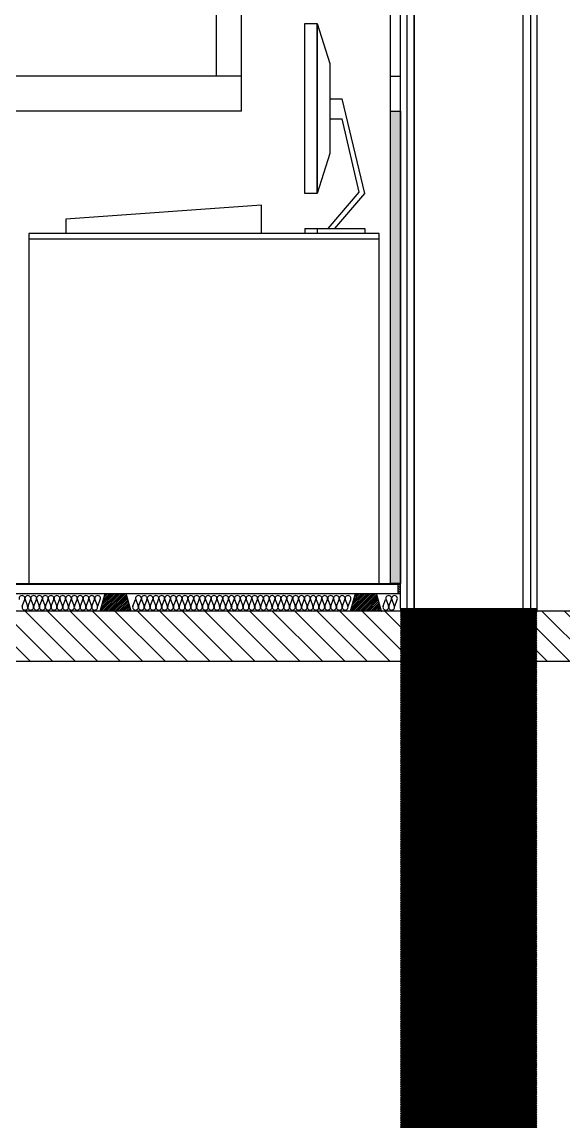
# Model space of a CAD drawing. Header units: millimetres. Extents: x 10 to 76.1, y 10 to 63.5.
# Drawn here: x 11.911 to 12.994, y 22.845 to 25.044 of the extents above; entities that cross this region are included whole.
import ezdxf

# ---------------------------------------------------------------- set-up
doc = ezdxf.new("R2010")
doc.units = ezdxf.units.MM
for name, color, linetype in [('durlok', 3, 'Continuous'), ('equipament', 4, 'Continuous'), ('lana de vidrio', 2, 'Continuous'), ('Relleno', 9, 'Continuous')]:
    doc.layers.add(name, color=color, linetype=linetype)

# ---------------------------------------------------------------- blocks, each defined once
blk = doc.blocks.new('*X1')
at = {"color": 0}
for p, q in [((628.8661, 452.4359), (628.8968, 452.4666)), ((628.8665, 452.4328), (628.9003, 452.4666)), ((628.8674, 452.4408), (628.8932, 452.4666)), ((628.8688, 452.4457), (628.8897, 452.4666)), ((628.87, 452.4328), (628.9038, 452.4666)), ((628.8702, 452.4506), (628.8862, 452.4666)), ((628.8715, 452.4555), (628.8826, 452.4666)), ((628.8729, 452.4604), (628.8791, 452.4666)), ((628.8736, 452.4328), (628.9074, 452.4666)), ((628.8743, 452.4653), (628.8756, 452.4666)), ((628.8771, 452.4328), (628.9109, 452.4666)), ((628.8806, 452.4328), (628.9145, 452.4666)), ((628.8842, 452.4328), (628.9175, 452.4661)), ((628.8877, 452.4328), (628.9183, 452.4633)), ((628.8912, 452.4328), (628.9191, 452.4606)), ((628.8948, 452.4328), (628.9198, 452.4578)), ((628.8983, 452.4328), (628.9206, 452.4551)), ((628.9019, 452.4328), (628.9214, 452.4523)), ((628.9054, 452.4328), (628.9222, 452.4495)), ((628.9089, 452.4328), (628.9229, 452.4468)), ((628.9125, 452.4328), (628.9237, 452.444)), ((628.916, 452.4328), (628.9245, 452.4412)), ((628.9195, 452.4328), (628.9253, 452.4385)), ((628.9231, 452.4328), (628.926, 452.4357)), ((628.9266, 452.4328), (628.9268, 452.4329))]:
    blk.add_line(p, q, dxfattribs=at)

msp = doc.modelspace()

# ---------------------------------------------------------------- hatches: boundary and pattern name
h = msp.add_hatch()
h.set_pattern_fill('ANSI31', color=256, scale=0.001, angle=90)
h.set_pattern_definition([(135, (2.1632404, 0), (-0.00224506403, -0.00224506403), [])])
h.paths.add_polyline_path([(12.6625, 23.9014), (12.6675, 23.9014), (12.6675, 23.9214), (12.6625, 23.9214)])
at = {"linetype": 'Continuous', "extrusion": (0, 0, -1)}
h = msp.add_hatch(dxfattribs=at)
h.set_pattern_fill('ANSI31', color=8, scale=0.01, style=0)
h.set_pattern_definition([(45, (-5, 13.76641), (-0.02245064, 0.02245064), [])])
h.paths.add_polyline_path([(-10, 23.7664), (-10, 23.8664), (-19.68, 23.8664), (-19.68, 23.7664)])
h = msp.add_hatch()
h.set_pattern_fill('ANSI31', color=256, scale=0.001, angle=90)
edge = h.paths.add_edge_path()
edge.add_line((12.6675, 23.8714), (12.94, 23.8714))
edge.add_line((12.6675, 23.8714), (12.6675, 23.8664))
edge.add_line((12.6675, 23.8664), (12.94, 23.8664))
edge.add_line((12.94, 23.8714), (12.94, 23.8664))
h = msp.add_hatch()
h.set_pattern_fill('ANSI31', color=256, scale=0.001, angle=90)
h.set_pattern_definition([(135, (0, 3.155), (-0.00224506403, -0.00224506403), [])])
edge = h.paths.add_edge_path()
edge.add_line((12.6675, 23.8714), (12.94, 23.8714))
edge.add_line((12.6675, 23.8714), (12.6675, 23.8664))
edge.add_line((12.6675, 23.8664), (12.94, 23.8664))
edge.add_line((12.94, 23.8714), (12.94, 23.8664))
h = msp.add_hatch()
h.set_pattern_fill('ANSI31', color=256, scale=0.001, angle=90)
h.set_pattern_definition([(135, (0, -13.7664086), (-0.00224506403, -0.00224506403), [])])
edge = h.paths.add_edge_path()
edge.add_line((12.6675, 10.105), (12.94, 10.105))
edge.add_line((12.6675, 10.105), (12.6675, 10.1))
edge.add_line((12.6675, 23.8664), (12.94, 23.8664))
edge.add_line((12.94, 10.105), (12.94, 10.1))
h = msp.add_hatch()
h.set_pattern_fill('ANSI31', color=256, scale=0.001, angle=90)
h.set_pattern_definition([(135, (0, -10.6114086), (-0.00224506403, -0.00224506403), [])])
edge = h.paths.add_edge_path()
edge.add_line((12.6675, 10.105), (12.94, 10.105))
edge.add_line((12.6675, 10.105), (12.6675, 10.1))
edge.add_line((12.6675, 23.8664), (12.94, 23.8664))
edge.add_line((12.94, 10.105), (12.94, 10.1))
at = {"layer": 'Relleno'}
h = msp.add_hatch(dxfattribs=at)
h.set_pattern_fill('DOTS', color=256, scale=0.005, angle=90)
h.paths.add_polyline_path([(12.6675, 10.155), (12.6475, 10.155), (12.6475, 12.715), (12.6675, 12.715)])
h.paths.add_polyline_path([(12.96, 10.155), (12.94, 10.155), (12.94, 12.715), (12.96, 12.715)])
h.paths.add_polyline_path([(19.1807, 10.155), (19.1607, 10.155), (19.1607, 12.715), (19.1807, 12.715)])
h.paths.add_polyline_path([(36.6306, 10.155), (36.6506, 10.155), (36.6506, 12.7366), (36.6306, 12.7366)])
h.paths.add_polyline_path([(42.8514, 10.155), (42.8714, 10.155), (42.8714, 11.1), (42.8514, 11.1)])
h.paths.add_polyline_path([(43.1439, 10.155), (43.1639, 10.155), (43.1639, 11.1), (43.1439, 11.1)])
h.paths.add_polyline_path([(43.1439, 12.1), (43.1639, 12.1), (43.1639, 12.7366), (43.1439, 12.7366)])
h.paths.add_polyline_path([(42.8514, 12.1), (42.8714, 12.1), (42.8714, 12.7366), (42.8514, 12.7366)])
h.paths.add_polyline_path([(45.2921, 10.155), (45.3121, 10.155), (45.3121, 12.7366), (45.2921, 12.7366)])
h.paths.add_polyline_path([(36.8806, 25.5073), (36.9006, 25.5073), (36.9006, 22.9473), (36.8806, 22.9473)])
h.paths.add_polyline_path([(44.119, 23.9523), (44.139, 23.9523), (44.139, 22.9473), (44.119, 22.9473)])
h.paths.add_polyline_path([(44.1192, 24.8923), (44.1392, 24.8923), (44.1392, 25.1489), (44.1192, 25.1489)])
h.paths.add_polyline_path([(12.6675, 23.9214), (12.6475, 23.9214), (12.6475, 24.8664), (12.6675, 24.8664)])
h.paths.add_polyline_path([(12.6475, 25.8664), (12.6675, 25.8664), (12.6675, 26.4814), (12.6475, 26.4814)])

# ---------------------------------------------------------------- linework, layer by layer
at = {"linetype": 'Continuous', "extrusion": (0, 1, 0)}
for p, q in [((12.6475, 24.8664), (12.6675, 24.8664)), ((12.6625, 23.9194), (10.5043, 23.9194)), ((10.5043, 23.9014), (12.6625, 23.9014)), ((19.475, 23.8664), (10.205, 23.8664)), ((10, 23.7664), (19.68, 23.7664))]:
    msp.add_line(p, q, dxfattribs=at)
for p, q in [((10.5043, 23.9214), (12.6625, 23.9214)), ((12.6625, 23.9214), (12.6625, 23.9194)), ((12.6625, 23.9214), (12.6625, 23.9014)), ((12.0777, 23.9014), (12.1198, 23.9014)), ((12.5777, 23.9014), (12.6198, 23.9014)), ((12.6675, 23.8714), (12.94, 23.8714)), ((12.6675, 23.8714), (12.6675, 23.8664)), ((12.6675, 23.8664), (12.94, 23.8664)), ((12.7859, 23.8714), (12.8217, 23.8714)), ((12.9125, 23.8714), (12.94, 23.8714)), ((12.94, 23.8714), (12.94, 23.8664))]:
    msp.add_line(p, q)
at = {"color": 1}
msp.add_lwpolyline([(12.6675, 23.9214), (12.6475, 23.9214), (12.6475, 24.8664), (12.6675, 24.8664)], close=True, dxfattribs=at)
msp.add_lwpolyline([(12.6625, 23.9014), (12.6675, 23.9014), (12.6675, 23.9214), (12.6625, 23.9214)], close=True)
at = {"layer": 'durlok'}
for p, q in [((12.68, 27.0214), (12.68, 23.8714)), ((12.9275, 27.0214), (12.9275, 23.8714)), ((12.94, 27.0214), (12.94, 23.8714))]:
    msp.add_line(p, q, dxfattribs=at)
at = {"layer": 'durlok', "linetype": 'Continuous', "extrusion": (0, 1, 0)}
for p, q in [((12.9125, 23.8714), (12.9125, 27.0214)), ((12.6675, 23.8714), (12.6675, 25.8664)), ((12.695, 25.8664), (12.695, 23.8714)), ((12.695, 23.8714), (12.695, 25.8664)), ((12.3, 24.9364), (12.3, 25.7964)), ((12.35, 24.9364), (12.35, 25.7964)), ((12.35, 24.9364), (10.85, 24.9364)), ((12.35, 24.9364), (12.3, 24.9364)), ((12.35, 24.8664), (12.35, 24.9364)), ((12.35, 24.8664), (10.85, 24.8664))]:
    msp.add_line(p, q, dxfattribs=at)
at = {"layer": 'equipament', "extrusion": (0, 1, 0)}
for p, q in [((12.6475, 24.9364), (12.6475, 25.7964)), ((12.6475, 24.9364), (12.6675, 24.9364)), ((12.6475, 24.8664), (12.6475, 24.9364))]:
    msp.add_line(p, q, dxfattribs=at)
at = {"layer": 'equipament', "extrusion": (-1.22465e-16, 0, -1)}
for p, q in [((12.5263, 24.8907), (12.5513, 24.8907)), ((12.5963, 24.7014), (12.5513, 24.8907)), ((12.5263, 24.8507), (12.5513, 24.8507)), ((12.5851, 24.7038), (12.5513, 24.8507)), ((12.5231, 24.6314), (12.5851, 24.7038)), ((12.5363, 24.6314), (12.5963, 24.7014)), ((12.4763, 24.6314), (12.5963, 24.6314)), ((12.4763, 24.6314), (12.4763, 24.6214)), ((12.5013, 24.6314), (12.5013, 24.6214)), ((12.5963, 24.6314), (12.5963, 24.6214))]:
    msp.add_line(p, q, dxfattribs=at)
at = {"layer": 'equipament'}
for p, q in [((12.3897, 24.6779), (11.9988, 24.6499)), ((12.3897, 24.6214), (12.3897, 24.6779)), ((11.9988, 24.6499), (11.9988, 24.6214)), ((12.6249, 24.6214), (11.9249, 24.6214)), ((11.9249, 24.6214), (11.9249, 23.9214)), ((12.6249, 23.9214), (12.6249, 24.6214)), ((11.9249, 24.6107), (12.6249, 24.6107))]:
    msp.add_line(p, q, dxfattribs=at)
at = {"layer": 'equipament', "extrusion": (-1.22465e-16, 0, -1)}
for points in [[(-12.4763, 25.0414), (-12.5013, 25.0414), (-12.5013, 24.7014), (-12.4763, 24.7014), (-12.4763, 25.0414)], [(-12.5013, 25.0414), (-12.5263, 24.9614), (-12.5263, 24.7814), (-12.5013, 24.7014), (-12.5013, 25.0414)]]:
    msp.add_lwpolyline(points, dxfattribs=at)
at = {"layer": 'lana de vidrio', "color": 2}
for p, q in [((11.9119, 23.8763), (11.9169, 23.8896)), ((11.9177, 23.8896), (11.9227, 23.8763)), ((11.9235, 23.8763), (11.9285, 23.8896)), ((11.9293, 23.8896), (11.9343, 23.8763)), ((11.9351, 23.8763), (11.9401, 23.8896)), ((11.9409, 23.8896), (11.9459, 23.8763)), ((11.9467, 23.8763), (11.9517, 23.8896)), ((11.9525, 23.8896), (11.9576, 23.8763)), ((11.9583, 23.8763), (11.9634, 23.8896)), ((11.9641, 23.8896), (11.9692, 23.8763)), ((11.9699, 23.8763), (11.975, 23.8896)), ((11.9757, 23.8896), (11.9808, 23.8763)), ((11.9757, 23.8896), (11.9808, 23.8763)), ((11.9815, 23.8763), (11.9866, 23.8896)), ((11.9873, 23.8896), (11.9924, 23.8763)), ((11.9932, 23.8763), (11.9982, 23.8896)), ((11.999, 23.8896), (12.004, 23.8763)), ((12.0048, 23.8763), (12.0098, 23.8896)), ((12.0106, 23.8896), (12.0156, 23.8763)), ((12.0164, 23.8763), (12.0214, 23.8896)), ((12.0222, 23.8896), (12.0272, 23.8763)), ((12.028, 23.8763), (12.033, 23.8896)), ((12.0338, 23.8896), (12.0389, 23.8763)), ((12.0396, 23.8763), (12.0447, 23.8896)), ((12.0454, 23.8896), (12.0505, 23.8763)), ((12.0512, 23.8763), (12.0563, 23.8896)), ((12.057, 23.8896), (12.0621, 23.8763)), ((12.0628, 23.8763), (12.0679, 23.8896)), ((12.0628, 23.8763), (12.0679, 23.8896)), ((12.1329, 23.8763), (12.1379, 23.8896)), ((12.1387, 23.8896), (12.1438, 23.8763)), ((12.1445, 23.8763), (12.1496, 23.8896)), ((12.1503, 23.8896), (12.1554, 23.8763)), ((12.1561, 23.8763), (12.1612, 23.8896)), ((12.1619, 23.8896), (12.167, 23.8763)), ((12.1677, 23.8763), (12.1728, 23.8896)), ((12.1735, 23.8896), (12.1786, 23.8763)), ((12.1794, 23.8763), (12.1844, 23.8896)), ((12.1852, 23.8896), (12.1902, 23.8763)), ((12.191, 23.8763), (12.196, 23.8896)), ((12.1968, 23.8896), (12.2018, 23.8763)), ((12.2026, 23.8763), (12.2076, 23.8896)), ((12.2084, 23.8896), (12.2134, 23.8763)), ((12.2142, 23.8763), (12.2192, 23.8896)), ((12.22, 23.8896), (12.2251, 23.8763)), ((12.2258, 23.8763), (12.2309, 23.8896)), ((12.2316, 23.8896), (12.2367, 23.8763)), ((12.2374, 23.8763), (12.2425, 23.8896)), ((12.2432, 23.8896), (12.2483, 23.8763)), ((12.249, 23.8763), (12.2541, 23.8896)), ((12.2548, 23.8896), (12.2599, 23.8763)), ((12.2607, 23.8763), (12.2657, 23.8896)), ((12.2665, 23.8896), (12.2715, 23.8763)), ((12.2723, 23.8763), (12.2773, 23.8896)), ((12.2781, 23.8896), (12.2831, 23.8763)), ((12.2839, 23.8763), (12.2889, 23.8896)), ((12.2897, 23.8896), (12.2947, 23.8763)), ((12.2955, 23.8763), (12.3005, 23.8896)), ((12.3013, 23.8896), (12.3063, 23.8763)), ((12.3071, 23.8763), (12.3122, 23.8896)), ((12.3129, 23.8896), (12.318, 23.8763)), ((12.3187, 23.8763), (12.3238, 23.8896)), ((12.3245, 23.8896), (12.3296, 23.8763)), ((12.3303, 23.8763), (12.3354, 23.8896)), ((12.3361, 23.8896), (12.3412, 23.8763)), ((12.3419, 23.8763), (12.347, 23.8896)), ((12.3478, 23.8896), (12.3528, 23.8763)), ((12.3536, 23.8763), (12.3586, 23.8896)), ((12.3594, 23.8896), (12.3644, 23.8763)), ((12.3652, 23.8763), (12.3702, 23.8896)), ((12.371, 23.8896), (12.376, 23.8763)), ((12.3768, 23.8763), (12.3818, 23.8896)), ((12.3826, 23.8896), (12.3876, 23.8763)), ((12.3884, 23.8763), (12.3935, 23.8896)), ((12.3942, 23.8896), (12.3993, 23.8763)), ((12.4, 23.8763), (12.4051, 23.8896)), ((12.4058, 23.8896), (12.4109, 23.8763)), ((12.4116, 23.8763), (12.4167, 23.8896)), ((12.4174, 23.8896), (12.4225, 23.8763)), ((12.4232, 23.8763), (12.4283, 23.8896)), ((12.4291, 23.8896), (12.4341, 23.8763)), ((12.4349, 23.8763), (12.4399, 23.8896)), ((12.4349, 23.8763), (12.4399, 23.8896)), ((12.4407, 23.8896), (12.4457, 23.8763)), ((12.4465, 23.8763), (12.4515, 23.8896)), ((12.4523, 23.8896), (12.4573, 23.8763)), ((12.4528, 23.8896), (12.4579, 23.8763)), ((12.4587, 23.8763), (12.4637, 23.8896)), ((12.4645, 23.8896), (12.4695, 23.8763)), ((12.4703, 23.8763), (12.4753, 23.8896)), ((12.4761, 23.8896), (12.4811, 23.8763)), ((12.4819, 23.8763), (12.4869, 23.8896)), ((12.4877, 23.8896), (12.4927, 23.8763)), ((12.4935, 23.8763), (12.4985, 23.8896)), ((12.4993, 23.8896), (12.5044, 23.8763)), ((12.5051, 23.8763), (12.5102, 23.8896)), ((12.5109, 23.8896), (12.516, 23.8763)), ((12.5167, 23.8763), (12.5218, 23.8896)), ((12.5225, 23.8896), (12.5276, 23.8763)), ((12.5283, 23.8763), (12.5334, 23.8896)), ((12.5341, 23.8896), (12.5392, 23.8763)), ((12.54, 23.8763), (12.545, 23.8896)), ((12.5458, 23.8896), (12.5508, 23.8763)), ((12.5516, 23.8763), (12.5566, 23.8896)), ((12.5574, 23.8896), (12.5624, 23.8763)), ((12.5632, 23.8763), (12.5682, 23.8896)), ((12.6329, 23.8763), (12.6379, 23.8896)), ((12.6387, 23.8896), (12.6437, 23.8763)), ((12.6445, 23.8763), (12.6495, 23.8896)), ((12.6503, 23.8896), (12.6553, 23.8763)), ((12.6561, 23.8763), (12.6611, 23.8896))]:
    msp.add_line(p, q, dxfattribs=at)
at = {"layer": 'lana de vidrio'}
for p, q in [((12.0679, 23.8664), (12.0777, 23.9014)), ((12.0777, 23.9014), (12.1198, 23.9014)), ((12.1296, 23.8664), (12.1198, 23.9014)), ((12.5679, 23.8664), (12.5777, 23.9014)), ((12.5777, 23.9014), (12.6198, 23.9014)), ((12.6296, 23.8664), (12.6198, 23.9014))]:
    msp.add_line(p, q, dxfattribs=at)
at = {"layer": 'lana de vidrio', "color": 2}
for centre, start, end in [((11.9115, 23.8917), 339.2034, 200.7966), ((11.9231, 23.8917), 339.2034, 200.7966), ((11.9347, 23.8917), 339.2034, 200.7966), ((11.9463, 23.8917), 339.2034, 200.7966), ((11.9579, 23.8917), 339.2034, 200.7966), ((11.9695, 23.8917), 339.2034, 200.7966), ((11.9812, 23.8917), 339.2034, 200.7966), ((11.9928, 23.8917), 339.2034, 200.7966), ((12.0044, 23.8917), 339.2034, 200.7966), ((12.016, 23.8917), 339.2034, 200.7966), ((12.0276, 23.8917), 339.2034, 200.7966), ((12.0392, 23.8917), 339.2034, 200.7966), ((12.0508, 23.8917), 339.2034, 200.7966), ((12.0625, 23.8917), 339.2034, 200.7966), ((12.1441, 23.8917), 339.2034, 200.7966), ((12.1557, 23.8917), 339.2034, 200.7966), ((12.1674, 23.8917), 339.2034, 200.7966), ((12.179, 23.8917), 339.2034, 200.7966), ((12.1906, 23.8917), 339.2034, 200.7966), ((12.2022, 23.8917), 339.2034, 200.7966), ((12.2138, 23.8917), 339.2034, 200.7966), ((12.2254, 23.8917), 339.2034, 200.7966), ((12.237, 23.8917), 339.2034, 200.7966), ((12.2487, 23.8917), 339.2034, 200.7966), ((12.2603, 23.8917), 339.2034, 200.7966), ((12.2719, 23.8917), 339.2034, 200.7966), ((12.2835, 23.8917), 339.2034, 200.7966), ((12.2951, 23.8917), 339.2034, 200.7966), ((12.3067, 23.8917), 339.2034, 200.7966), ((12.3183, 23.8917), 339.2034, 200.7966), ((12.33, 23.8917), 339.2034, 200.7966), ((12.3416, 23.8917), 339.2034, 200.7966), ((12.3532, 23.8917), 339.2034, 200.7966), ((12.3648, 23.8917), 339.2034, 200.7966), ((12.3764, 23.8917), 339.2034, 200.7966), ((12.388, 23.8917), 339.2034, 200.7966), ((12.3996, 23.8917), 339.2034, 200.7966), ((12.4113, 23.8917), 339.2034, 200.7966), ((12.4229, 23.8917), 339.2034, 200.7966), ((12.4345, 23.8917), 339.2034, 200.7966), ((12.4461, 23.8917), 339.2034, 200.7966), ((12.4583, 23.8917), 339.2034, 200.7966), ((12.4699, 23.8917), 339.2034, 200.7966), ((12.4815, 23.8917), 339.2034, 200.7966), ((12.4931, 23.8917), 339.2034, 200.7966), ((12.5047, 23.8917), 339.2034, 200.7966), ((12.5163, 23.8917), 339.2034, 200.7966), ((12.528, 23.8917), 339.2034, 200.7966), ((12.5396, 23.8917), 339.2034, 200.7966), ((12.5512, 23.8917), 339.2034, 200.7966), ((12.5628, 23.8917), 339.2034, 200.7966), ((12.6441, 23.8917), 339.2034, 200.7966), ((12.6557, 23.8917), 339.2034, 200.7966), ((11.9173, 23.8742), 159.2034, 20.7966), ((11.9289, 23.8742), 159.2034, 20.7966), ((11.9405, 23.8742), 159.2034, 20.7966), ((11.9521, 23.8742), 159.2034, 20.7966), ((11.9637, 23.8742), 159.2034, 20.7966), ((11.9754, 23.8742), 159.2034, 20.7966), ((11.987, 23.8742), 159.2034, 20.7966), ((11.9986, 23.8742), 159.2034, 20.7966), ((12.0102, 23.8742), 159.2034, 20.7966), ((12.0218, 23.8742), 159.2034, 20.7966), ((12.0334, 23.8742), 159.2034, 20.7966), ((12.045, 23.8742), 159.2034, 20.7966), ((12.0567, 23.8742), 159.2034, 20.7966), ((12.1383, 23.8742), 159.2034, 20.7966), ((12.1499, 23.8742), 159.2034, 20.7966), ((12.1616, 23.8742), 159.2034, 20.7966), ((12.1732, 23.8742), 159.2034, 20.7966), ((12.1848, 23.8742), 159.2034, 20.7966), ((12.1964, 23.8742), 159.2034, 20.7966), ((12.208, 23.8742), 159.2034, 20.7966), ((12.2196, 23.8742), 159.2034, 20.7966), ((12.2312, 23.8742), 159.2034, 20.7966), ((12.2429, 23.8742), 159.2034, 20.7966), ((12.2545, 23.8742), 159.2034, 20.7966), ((12.2661, 23.8742), 159.2034, 20.7966), ((12.2777, 23.8742), 159.2034, 20.7966), ((12.2893, 23.8742), 159.2034, 20.7966), ((12.3009, 23.8742), 159.2034, 20.7966), ((12.3125, 23.8742), 159.2034, 20.7966), ((12.3241, 23.8742), 159.2034, 20.7966), ((12.3358, 23.8742), 159.2034, 20.7966), ((12.3474, 23.8742), 159.2034, 20.7966), ((12.359, 23.8742), 159.2034, 20.7966), ((12.3706, 23.8742), 159.2034, 20.7966), ((12.3822, 23.8742), 159.2034, 20.7966), ((12.3938, 23.8742), 159.2034, 20.7966), ((12.4054, 23.8742), 159.2034, 20.7966), ((12.4171, 23.8742), 159.2034, 20.7966), ((12.4287, 23.8742), 159.2034, 20.7966), ((12.4403, 23.8742), 159.2034, 20.7966), ((12.4519, 23.8742), 159.2034, 20.7966), ((12.4641, 23.8742), 159.2034, 20.7966), ((12.4757, 23.8742), 159.2034, 20.7966), ((12.4873, 23.8742), 159.2034, 20.7966), ((12.4989, 23.8742), 159.2034, 20.7966), ((12.5105, 23.8742), 159.2034, 20.7966), ((12.5222, 23.8742), 159.2034, 20.7966), ((12.5338, 23.8742), 159.2034, 20.7966), ((12.5454, 23.8742), 159.2034, 20.7966), ((12.557, 23.8742), 159.2034, 20.7966), ((12.6383, 23.8742), 159.2034, 20.7966), ((12.6499, 23.8742), 159.2034, 20.7966)]:
    msp.add_arc(centre, 0.00581, start, end, dxfattribs=at)

# ---------------------------------------------------------------- block references
at = {"layer": 'lana de vidrio'}
for p in [(-616.7973, -428.5663), (-616.2973, -428.5663)]:
    msp.add_blockref('*X1', p, dxfattribs=at)

doc.saveas('drawing.dxf')
